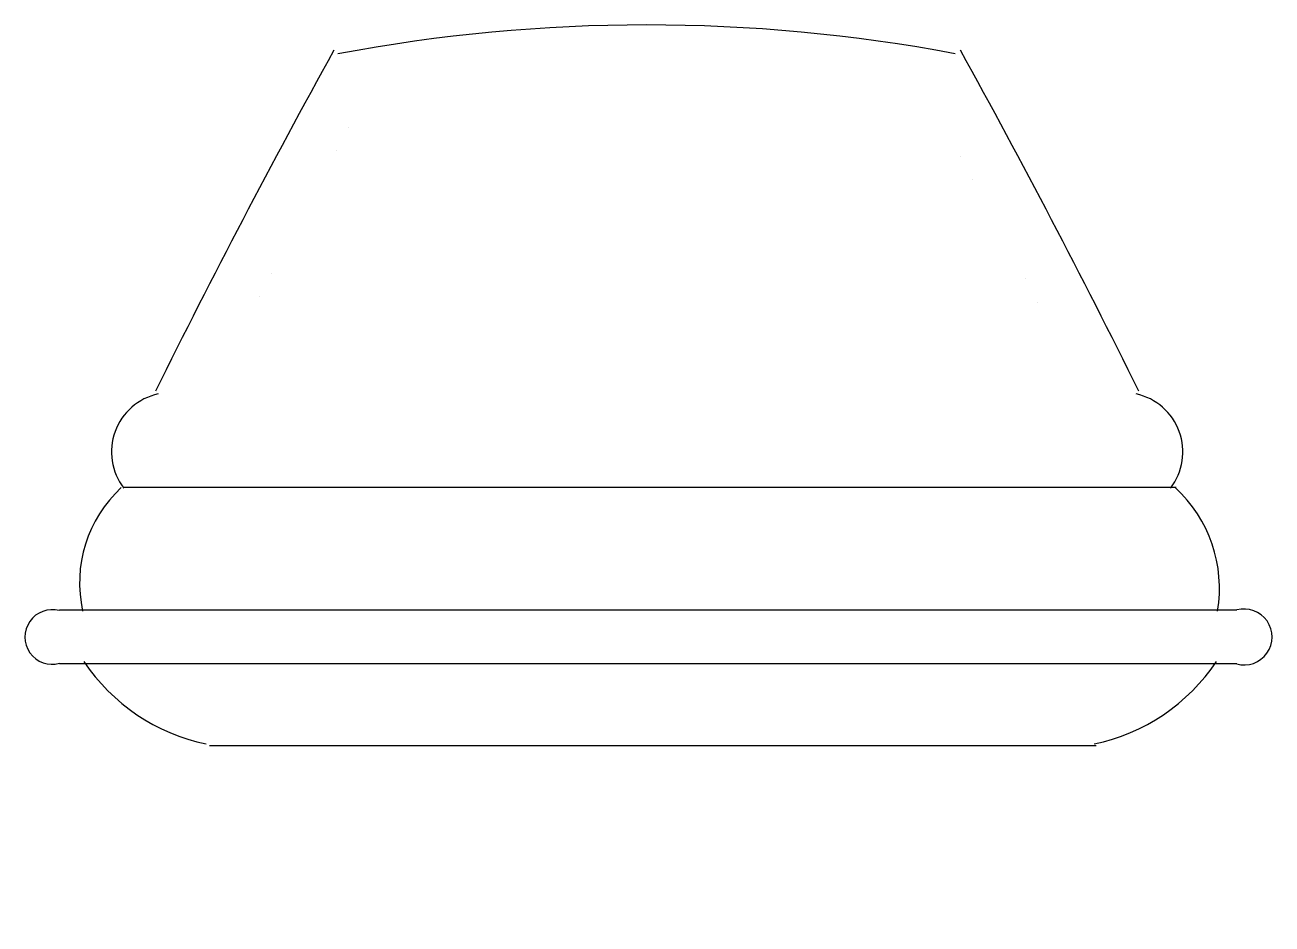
# Model space of a CAD drawing. Extents: x 94375 to 96248, y 35523 to 36873.
import ezdxf

# ---------------------------------------------------------------- set-up
doc = ezdxf.new("R2010")
doc.units = 0
doc.header["$LTSCALE"] = 32258
doc.header["$MEASUREMENT"] = 0
doc.layers.get('0').update_dxf_attribs({"linetype": 'CONTINUOUS'})

msp = doc.modelspace()

# ---------------------------------------------------------------- linework, layer by layer
at = {"linetype": 'CONTINUOUS'}
for p, q in [((94524.15, 36178.869), (96104.15, 36178.869)), ((94427.15, 35994.869), (96195.15, 35994.869)), ((94427.15, 35913.869), (96195.15, 35913.869)), ((94652.15, 35790.869), (95984.15, 35790.869))]:
    msp.add_line(p, q, dxfattribs=at)
at = {"linetype": 'CONTINUOUS', "const_width": 0.002, "flags": 128}
for points in [[(94715.15, 36442.869), (95903.15, 36442.869), (95719.15, 36790.869), (94899.15, 36790.869), (94715.15, 36442.869)], [(95087.15, 35996.869), (95539.15, 35996.869), (95539.15, 36096.869), (95087.15, 36096.869), (95087.15, 35996.869)], [(94491.15, 35870.869), (94491.15, 35522.869), (94635.15, 35522.869), (94635.15, 35790.869)], [(96128.15, 35870.869), (96128.15, 35522.869), (95984.15, 35522.869), (95984.15, 35794.869)]]:
    msp.add_lwpolyline(points, dxfattribs=at)
at = {"linetype": 'CONTINUOUS'}
for centre, radius, start, end in [((95309.15, 34371.869), 2501, 79.334884, 100.689882), ((105898.15, 30719.869), 12637, 151.0600807, 153.6807101), ((84721.15, 30719.869), 12637, 26.3192899, 28.9399193), ((94594.15, 36231.869), 89, 102.333188, 217.654887), ((96025.15, 36231.869), 89, 322.345101, 77.666812), ((94652.15, 36034.869), 195, 132.714371, 192.468243), ((95964.15, 36026.869), 205, 350.450351, 47.372777), ((94416.15, 35953.869), 41, 75.014564, 285.426798), ((96206.15, 35953.869), 42, 254.673082, 105.027993), ((94708.15, 36081.869), 295, 213.959389, 258.08433), ((95920.15, 36081.869), 295, 281.91567, 326.040611)]:
    msp.add_arc(centre, radius, start, end, dxfattribs=at)

doc.saveas('drawing.dxf')
